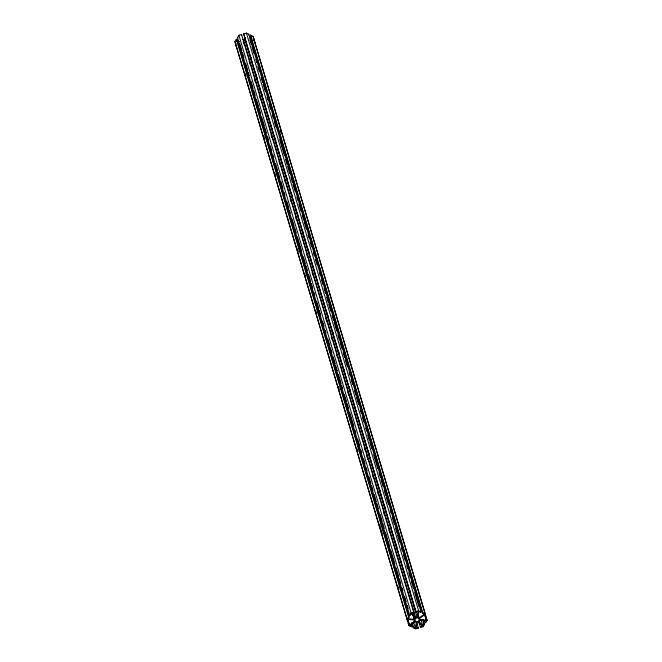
<?xml version="1.0" encoding="UTF-8"?>
<svg xmlns="http://www.w3.org/2000/svg" width="662" height="662" viewBox="0 0 662 662"><rect width="100%" height="100%" fill="white"/><g stroke="black" fill="none" stroke-linecap="round" stroke-linejoin="round"><path stroke-width="0.99" d="M415.157 618.101L411.342 613.691L410.233 615.412L409.621 615.122L411.077 612.855L413.717 612.11L413.891 612.714L411.905 613.285L415.728 617.696A2.905 2.623 -16.6 0 1 417.168 617.282L244.973 39.662L245.288 37.742M412.36 623.207L413.535 627.171L415.38 628.056L416.332 622.28M417.168 617.282L418.119 611.514L416.034 612.11L243.666 33.878L246.413 33.1L248.829 34.258L421.024 611.878L420.66 612.449L418.814 611.564L417.863 617.332A2.797 2.532 -16.6 0 1 419.129 617.944L424.301 614.195L422.464 613.31L250.269 35.698L250.633 35.127L253.058 36.286L425.252 613.897L425.931 616.322L425.236 616.521L424.723 614.675L419.551 618.424A2.698 2.441 -16.6 0 1 419.907 619.698L426.262 620.162L425.749 618.325L426.436 618.126L427.122 620.542L425.666 622.81L424.458 620.534M411.143 624.324L411.731 626.302L411.367 626.873L408.942 625.714L235.564 43.874L234.878 41.458L236.334 39.19L236.946 39.48L409.141 617.1L408.032 618.821L414.395 619.293L412.914 614.336M409.621 615.122L237.426 37.502L238.883 35.243L241.522 34.49L413.891 612.714M248.465 34.829L248.829 34.258M407.701 618.995L409.472 624.936L414.644 621.196A2.698 2.441 -16.6 0 1 414.288 619.922L407.933 619.45L408.446 621.295L407.759 621.494L407.072 619.069L408.537 616.81L236.334 39.19M423.101 619.541L424.574 624.498L423.117 626.757L420.478 627.51L420.304 626.897L422.29 626.335L418.467 621.924A2.905 2.623 -16.6 0 1 417.027 622.338L416.075 628.106L418.161 627.51L418.334 628.122L415.587 628.9L413.171 627.741L413.535 627.171M422.464 613.31L422.828 612.739L250.633 35.127M425.054 622.52L426.163 620.791L419.799 620.327A2.797 2.532 -16.6 0 1 419.038 621.51L422.853 625.929L423.961 624.2L422.786 620.244M249.888 38.181L251.37 37.113M415.066 621.676L409.894 625.424L411.731 626.302M235.564 43.874L236.251 43.675M253.041 38.901L253.736 38.702L427.122 620.542M236.764 45.479L236.069 45.678L236.748 48.103M253.554 40.705L254.241 40.506L254.928 42.931M243.666 33.878L415.86 611.498L418.607 610.72L421.024 611.878M236.748 41.276L239.47 41.474M237.426 37.502L238.039 37.8M422.828 612.739L425.252 613.897M408.537 616.81L409.141 617.1M423.961 624.2L424.574 624.498M242.855 39.29L243.533 40.076L415.728 617.696M280.291 130.191L281.176 133.161M424.491 614.22L426.262 620.162M425.07 620.824L425.666 622.81M249.938 39.786L251.419 44.735M252.007 46.721L254.076 53.655M255.846 59.597L256.732 62.576M257.915 66.539L259.388 71.488M261.159 77.437L262.64 82.386M263.228 84.372L265.297 91.306M267.067 97.248L267.953 100.219M269.136 104.182L270.617 109.139M272.388 115.08L273.274 118.051M274.457 122.015L275.93 126.972M279.769 139.856L284.495 155.702M285.678 159.666L287.151 164.623M287.747 166.601L289.815 173.535M290.99 177.499L292.472 182.455M293.059 184.433L295.128 191.368M296.899 197.317L297.784 200.288M298.967 204.252L301.036 211.186M302.22 215.15L303.692 220.107M304.288 222.084L306.349 229.019M308.128 234.969L309.013 237.939M310.188 241.903L311.67 246.852M313.44 252.801L314.326 255.772M315.509 259.736L316.982 264.692M319.349 272.612L320.234 275.591M321.418 279.546L322.89 284.503M324.074 288.466L325.555 293.423M326.73 297.387L328.211 302.335M328.799 304.321L330.868 311.256M332.051 315.22L333.524 320.168M334.12 322.154L336.776 331.066M337.959 335.03L339.432 339.987M340.02 341.964L342.089 348.907M343.272 352.863L344.753 357.819M345.341 359.805L347.409 366.74M349.18 372.681L350.066 375.652M351.249 379.616L352.722 384.572M354.493 390.514L355.974 395.471M356.561 397.448L358.63 404.383M360.401 410.332L361.287 413.303M362.47 417.267L363.951 422.224M365.722 428.165L366.607 431.136M367.791 435.099L369.264 440.056M369.851 442.034L371.92 448.968M373.699 454.918L377.828 468.787M379.012 472.751L380.485 477.699M381.08 479.685L383.149 486.62M384.324 490.583L385.805 495.54M386.393 497.518L388.462 504.452M390.232 510.402L391.118 513.373M392.301 517.336L394.37 524.271M395.553 528.235L397.026 533.183M397.622 535.169L399.683 542.104M401.462 548.045L402.347 551.024M403.53 554.979L405.003 559.936M406.774 565.878L407.66 568.857M408.843 572.82L410.316 577.769M411.499 581.732L413.568 588.667M414.751 592.631L418.889 606.5M246.413 33.1L418.607 610.72M421.082 619.98L422.853 625.929M419.319 617.712L419.907 619.698M417.945 613.98L419.129 617.944M250.393 55.567L251.279 58.546M255.706 73.399L257.187 78.356M261.614 93.218L262.5 96.189M274.904 137.804L275.789 140.774M286.125 175.455L287.018 178.426M291.445 193.287L292.331 196.258M297.354 213.098L298.239 216.077M302.666 230.939L303.552 233.909M307.987 248.771L309.46 253.72M327.185 313.167L328.071 316.138M332.498 331L333.383 333.971M338.406 350.819L339.292 353.789M343.727 368.651L344.612 371.622M349.04 386.484L350.521 391.441M368.238 450.888L369.123 453.859M379.458 488.531L380.352 491.51M384.779 506.372L385.665 509.343M390.092 524.205L391.573 529.153M396 544.015L396.886 546.986M409.29 588.601L410.183 591.571M250.766 58.198L251.361 60.184M260.092 89.527L260.687 91.505M271.321 127.17L271.908 129.156M291.818 195.919L292.414 197.897M303.047 233.562L303.635 235.548M312.373 264.891L312.96 266.869M323.594 302.542L324.19 304.52M344.099 371.283L344.695 373.26M364.654 440.255L365.242 442.241M375.875 477.906L376.463 479.884M396.381 546.647L396.968 548.633M418.707 621.568L420.478 627.51M291.462 195.894L292.058 197.88M416.688 622.553L418.334 628.122M243.26 41.474L244.146 44.445M249.169 61.293L250.054 64.264M254.481 79.126L255.367 82.096M259.802 96.958L260.687 99.929M271.023 134.609L271.908 137.58M279 161.363L279.885 164.333M284.312 179.195L285.198 182.166M290.221 199.005L291.106 201.976M295.542 216.838L296.427 219.817M306.763 254.489L307.648 257.46M312.075 272.322L312.969 275.293M325.373 316.908L326.846 321.864M331.273 336.726L332.167 339.697M336.594 354.559L337.479 357.53M347.815 392.21L348.7 395.181M364.357 447.686L365.242 450.665M366.425 454.628L367.898 459.577M372.334 474.439L373.219 477.41M377.646 492.271L378.532 495.25M383.555 512.09L384.44 515.061M388.875 529.923L389.761 532.893M413.386 612.16L414.271 615.13M413.402 616.951L414.644 621.196M238.883 35.243L411.077 612.855M413.609 622.106L415.38 628.056M239.81 43.742L241.878 50.676M242.466 52.654L243.939 57.611M245.718 63.56L247.778 70.495M248.374 72.472L249.26 75.443M251.03 81.393L253.099 88.327M253.687 90.305L255.168 95.262M256.351 99.226L258.412 106.16M259.007 108.138L260.48 113.094M261.664 117.058L264.32 125.979M264.916 127.956L266.389 132.913M267.572 136.877L268.458 139.847M270.228 145.789L271.71 150.746M272.885 154.709L273.77 157.68M275.549 163.622L277.61 170.556M278.205 172.542L279.678 177.49M280.862 181.454L282.931 188.397M284.114 192.352L284.999 195.331M286.77 201.273L288.839 208.207M289.426 210.193L290.312 213.164M292.083 219.105L294.151 226.04M294.747 228.026L296.22 232.974M297.404 236.938L301.541 250.815M303.312 256.757L305.381 263.691M305.968 265.669L307.441 270.626M308.624 274.589L310.693 281.524M311.281 283.51L312.762 288.458M313.945 292.422L314.831 295.393M316.602 301.342L318.67 308.277M319.258 310.255L320.739 315.211M322.51 321.153L323.983 326.109M325.166 330.073L326.052 333.044M327.822 338.985L329.891 345.928M330.479 347.906L331.96 352.863M333.143 356.826L335.212 363.761M335.8 365.738L337.272 370.695M338.456 374.659L341.112 383.571M341.708 385.557L342.593 388.528M344.364 394.469L346.433 401.404M347.02 403.39L348.502 408.346M349.685 412.302L353.814 426.179M354.998 430.143L355.883 433.113M357.654 439.055L359.723 445.989M360.906 449.953L361.791 452.924M363.562 458.874L365.043 463.822M366.218 467.786L367.104 470.765M368.883 476.706L370.943 483.641M371.539 485.627L373.012 490.575M374.195 494.539L376.264 501.473M376.852 503.459L378.333 508.408M380.104 514.357L382.173 521.292M382.76 523.27L384.241 528.226M385.416 532.19L387.485 539.125M388.081 541.102L389.554 546.059M390.737 550.023L394.875 563.892M396.05 567.855L398.714 576.776M399.302 578.754L400.775 583.71M401.958 587.674L402.844 590.645M404.614 596.586L406.096 601.543M407.279 605.507L408.164 608.477M411.69 622.785L413.171 627.741M245.114 73.399L245.999 76.37M297.395 248.763L298.281 251.742M338.447 386.484L339.333 389.455M379.5 524.196L380.385 527.167M407.858 619.309L408.446 621.295M263.642 135.644L264.527 138.615M274.862 173.287L275.748 176.266M304.694 273.356L305.579 276.327M315.915 311.008L316.8 313.978M356.975 448.72L357.861 451.699M380.824 528.839L382.371 533.928M398.028 586.441L398.913 589.412M234.878 41.458L407.072 619.069M415.86 611.498L416.034 612.11M253.058 36.286L253.736 38.702M409.472 624.936L408.959 623.099L408.264 623.298L408.942 625.714M241.522 34.49L241.696 35.103M416.431 622.255A2.797 2.532 -16.6 0 1 415.157 621.651M414.462 619.177A2.797 2.532 -16.6 0 1 415.231 617.985M243.533 40.076A2.905 2.623 -16.6 0 1 244.973 39.662M244.576 40.324A2.102 1.895 -16.6 0 1 244.849 40.291M416.53 621.684A2.102 1.903 -16.6 0 0 419.12 619.235A2.102 1.903 -16.6 0 0 415.637 618.515A2.102 1.903 -16.6 0 0 416.53 621.684"/></g></svg>
